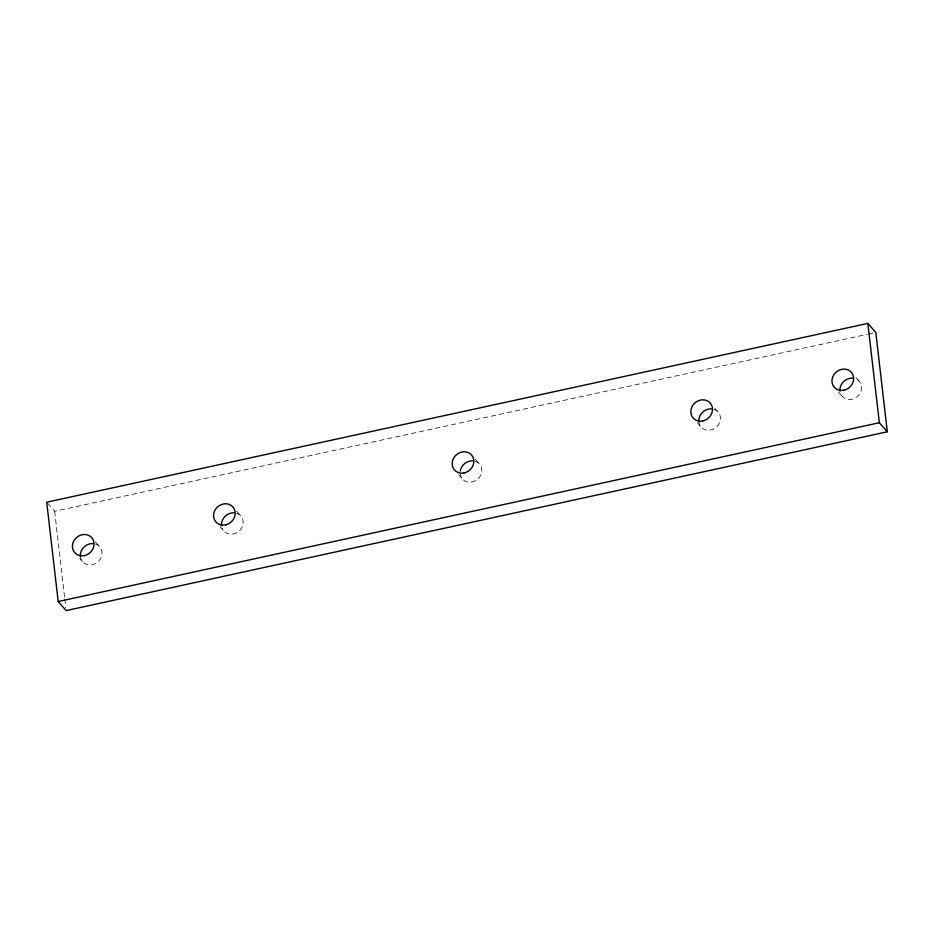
<?xml version="1.0" encoding="UTF-8"?>
<svg xmlns="http://www.w3.org/2000/svg" width="934" height="934" viewBox="0 0 934 934"><rect width="100%" height="100%" fill="white"/><g stroke="black" fill="none" stroke-linecap="round" stroke-linejoin="round"><path stroke-width="0.7" stroke-dasharray="4.67 3.5" d="M47.587 503.216L54.651 511.272L867.254 334.325M868.678 334.01L872.951 333.076M855.953 377.558L859.49 381.586M838.499 392.046L842.024 396.074M714.825 408.286L718.351 412.314M697.359 422.787L700.897 426.815M475.289 459.248L479.702 464.28M458.711 474.752L462.248 478.78M236.641 511.213L241.054 516.257M220.062 526.718L223.6 530.745M95.501 541.953L99.915 546.985M79.81 558.462L82.461 561.486M54.651 511.272L64.644 597.643M64.808 599.091L65.812 607.719M713.973 409.361A11.348 10.157 -41.3 0 1 716.063 427.422A11.348 10.157 -41.3 0 1 698.842 421.911M475.324 461.326A11.348 10.157 -41.3 0 1 477.414 479.387A11.348 10.157 -41.3 0 1 460.193 473.877M857.529 379.799A11.348 10.157 -41.3 0 1 857.19 396.693A11.348 10.157 -41.3 0 1 840.658 393.798M236.676 513.291A11.348 10.157 -41.3 0 1 239.84 530.349A11.348 10.157 -41.3 0 1 222.234 528.469M95.537 544.032A11.348 10.157 -41.3 0 1 97.626 562.093A11.348 10.157 -41.3 0 1 80.417 556.582"/><path stroke-width="1.4" d="M867.861 323.397L46.7 502.212L58.188 601.543L66.139 610.602L887.3 431.788L875.812 332.457L867.861 323.397L879.349 422.728L887.3 431.788M58.188 601.543L879.349 422.728M839.981 391.171A11.348 10.157 -41.3 0 1 852.38 378.153M698.842 421.911A11.348 10.157 -41.3 0 1 711.253 408.882M460.252 471.098A11.348 10.157 -41.3 0 1 472.604 460.847M221.545 525.842A11.348 10.157 -41.3 0 1 233.955 512.813M80.417 556.582A11.348 10.157 -41.3 0 1 92.816 543.553M844.021 390.19A11.348 10.157 -41.3 0 0 851.539 372.514A11.348 10.157 -41.3 0 0 832.871 376.589A11.348 10.157 -41.3 0 0 844.021 390.19M702.882 420.93A11.348 10.157 -41.3 0 0 710.4 403.254A11.348 10.157 -41.3 0 0 691.732 407.317A11.348 10.157 -41.3 0 0 702.882 420.93M464.233 472.896A11.348 10.157 -41.3 0 0 471.752 455.22A11.348 10.157 -41.3 0 0 453.083 459.283A11.348 10.157 -41.3 0 0 464.233 472.896M84.445 555.602A11.348 10.157 -41.3 0 0 91.976 537.926A11.348 10.157 -41.3 0 0 73.307 541.989A11.348 10.157 -41.3 0 0 84.445 555.602M225.584 524.861A11.348 10.157 -41.3 0 0 233.103 507.185A11.348 10.157 -41.3 0 0 214.435 511.26A11.348 10.157 -41.3 0 0 225.584 524.861"/></g></svg>
